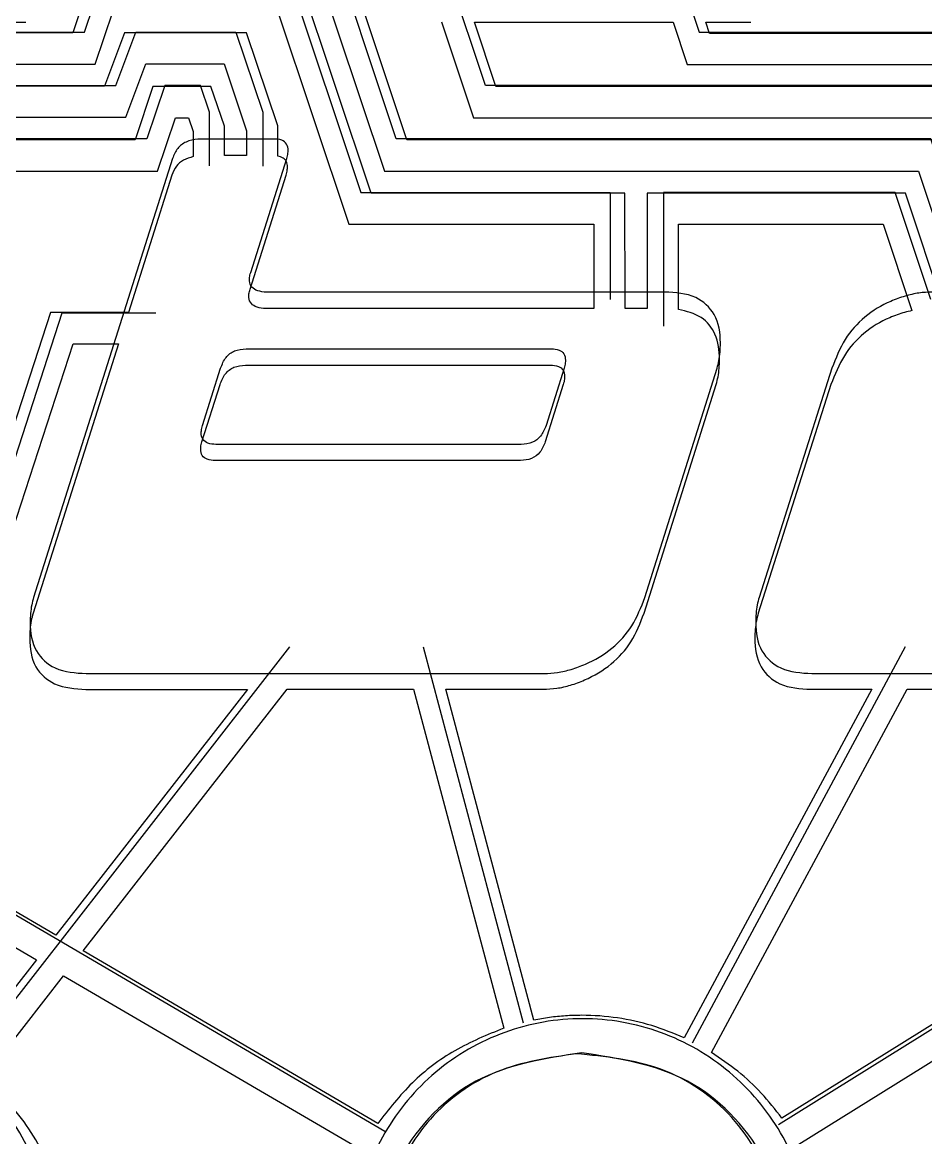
# Model space of a CAD drawing. Extents: x 1 to 406, y -9689 to -9382.
# Drawn here: x 120.62 to 136.03, y -9448.29 to -9429.27 of the extents above; entities that cross this region are included whole.
import ezdxf

# ---------------------------------------------------------------- set-up
doc = ezdxf.new("R2010")
doc.units = 0
doc.layers.get('0').update_dxf_attribs({"linetype": 'CONTINUOUS'})

msp = doc.modelspace()

# ---------------------------------------------------------------- linework, layer by layer
at = {"color": 7}
for points in [[(148.492299, -9434.16628), (147.528277, -9431.278427), (141.982272, -9431.278427), (141.376366, -9433.096747), (136.898687, -9433.096747), (136.292178, -9431.276016), (127.180065, -9431.276016), (125.965842, -9427.635148), (121.843871, -9427.635148), (122.251425, -9426.342548)], [(148.423987, -9434.450292), (147.36053, -9431.260581), (142.194124, -9431.259669), (141.586499, -9433.082589), (136.724133, -9433.083501), (136.116508, -9431.259464), (126.999857, -9431.259464), (125.784152, -9427.612804), (121.507252, -9427.618547)], [(121.676267, -9428.168175), (125.580593, -9428.168175), (126.79723, -9431.809641), (135.907531, -9431.809641), (136.515851, -9433.629774), (141.758599, -9433.629774), (142.365107, -9431.809641), (147.145439, -9431.809641), (147.978034, -9434.302599)], [(134.044597, -9428.168175), (134.692706, -9428.168175), (134.998371, -9429.079746), (139.314474, -9429.079746), (138.620545, -9431.280905), (138.11291, -9431.280905), (137.507004, -9429.460171), (132.343235, -9429.460171), (132.279329, -9429.268452), (133.048617, -9429.268452)], [(110.134052, -9428.524469), (110.141163, -9429.445037), (117.731414, -9429.436148), (118.034998, -9430.347813), (122.213615, -9430.347813), (122.55549, -9429.436148), (124.264862, -9429.43612), (124.720863, -9430.803618), (124.720681, -9431.720448)], [(118.346737, -9428.524469), (118.642623, -9429.436134), (121.681659, -9429.436134), (121.985699, -9428.524469), (125.176623, -9428.524469), (126.392232, -9432.171129), (130.647206, -9432.171129), (130.648117, -9433.995435)], [(147.684426, -9434.468395), (146.922371, -9432.181626), (142.590589, -9432.181626), (141.934041, -9434.149466), (136.339805, -9434.149466), (135.683858, -9432.181626), (131.27732, -9432.181626), (131.27732, -9434.149466), (130.901116, -9434.149466), (130.898646, -9432.183435), (126.57169, -9432.183435), (125.356864, -9428.541966), (121.784126, -9428.541966), (121.480869, -9429.451129), (118.828749, -9429.451129), (118.769062, -9429.268452), (120.679626, -9429.268452)], [(154.653851, -9434.450292), (154.198018, -9433.082795), (148.87982, -9433.082863), (147.968155, -9430.34691), (141.586499, -9430.347822), (140.978874, -9432.171152), (137.332214, -9432.171152), (136.722765, -9430.347822), (128.519147, -9430.347799), (127.911376, -9428.524082)], [(131.861767, -9428.524469), (132.165807, -9429.436134), (137.332214, -9429.436134), (137.939838, -9431.259464), (138.851504, -9431.259464)], [(115.474917, -9429.268968), (118.209637, -9429.268968), (118.44175, -9429.982792), (121.863765, -9429.982792), (122.16943, -9429.073029), (124.974085, -9429.073029), (126.188913, -9432.714496), (130.36816, -9432.714496), (130.36816, -9434.149981), (124.732928, -9434.149981)], [(124.977104, -9431.552723), (124.977104, -9431.03484), (124.445954, -9429.446823), (122.362964, -9429.446823), (122.021727, -9430.355984), (118.22049, -9430.355984), (117.915427, -9429.446823), (110.40279, -9429.458275), (110.401555, -9429.269573), (110.419644, -9429.269573)], [(127.769695, -9429.26297), (128.314711, -9430.896808), (136.513438, -9430.896808), (137.124169, -9432.715733), (141.150282, -9432.715733), (141.758599, -9430.894999), (147.753759, -9430.894999), (148.66533, -9433.626703), (153.979219, -9433.626703), (154.154059, -9434.148808), (148.752748, -9434.148808)], [(141.533117, -9429.26785), (141.590995, -9429.26785), (141.83155, -9429.988907), (148.360267, -9429.988907), (149.271838, -9432.720611), (154.587539, -9432.720611), (155.064426, -9434.149466), (154.714145, -9434.149466), (154.362057, -9433.096815), (149.048168, -9433.096815), (148.136594, -9430.364509), (141.376366, -9430.364509), (140.767444, -9432.185244), (137.507004, -9432.185244), (136.896276, -9430.364509), (128.697546, -9430.364509), (128.330988, -9429.268452), (131.720447, -9429.268452), (131.961002, -9429.988305), (137.124169, -9429.988305), (137.730075, -9431.809039), (138.576536, -9431.809039)], [(109.874041, -9429.990015), (117.53258, -9429.976155), (117.835834, -9430.887726), (122.388273, -9430.887726), (122.730112, -9429.976155), (124.063106, -9429.976155), (124.443531, -9431.120444), (124.443531, -9431.543071), (124.067326, -9431.543071), (124.067326, -9431.043274), (123.837022, -9430.363815), (122.848278, -9430.363815), (122.545033, -9431.275423), (117.61217, -9431.275423), (117.308916, -9430.363852), (107.205651, -9430.363852)], [(123.811199, -9431.715889), (123.811254, -9430.80344), (123.657237, -9430.347608), (123.049156, -9430.34764), (122.745572, -9431.259273), (117.427373, -9431.259273), (117.123333, -9430.347836), (107.399057, -9430.347836), (107.095017, -9431.259501), (103.866355, -9431.259501), (94.787538, -9431.259501), (93.72408, -9434.450101), (89.624213, -9434.451012)], [(89.728414, -9434.994063), (93.920925, -9434.994063), (94.985031, -9431.808382), (103.867439, -9431.808382), (107.285232, -9431.808382), (107.590295, -9430.899218), (116.926081, -9430.899218), (117.229335, -9431.808382), (122.927868, -9431.808382), (123.231125, -9430.899218), (123.456604, -9430.899218), (123.534379, -9431.131334), (123.534379, -9431.560592)], [(124.91459, -9431.259606), (123.615467, -9431.259606)], [(124.91459, -9431.259606), (123.615467, -9431.259606)], [(124.91459, -9431.259606), (123.615467, -9431.259606)], [(123.182427, -9431.590085), (120.812097, -9439.077135)], [(123.182427, -9431.590085), (120.812097, -9439.077135)], [(123.182427, -9431.590085), (120.812097, -9439.077135)], [(124.515737, -9433.538769), (125.131111, -9431.590085)], [(124.515737, -9433.538769), (125.131111, -9431.590085)], [(124.515737, -9433.538769), (125.131111, -9431.590085)], [(123.172643, -9431.875301), (122.429278, -9434.220552), (121.100503, -9434.220552), (119.619802, -9438.773593), (118.876434, -9438.773593), (120.238972, -9434.470148)], [(124.505631, -9433.819597), (125.120582, -9431.874066)], [(136.116508, -9433.99446), (135.508883, -9432.171129), (131.558183, -9432.171129), (131.558183, -9434.450292)], [(131.810276, -9432.711569), (135.301023, -9432.711569), (135.792381, -9434.186242)], [(131.810276, -9434.166348), (131.810276, -9432.711569)], [(131.581141, -9433.869248), (124.743653, -9433.869248)], [(131.581141, -9433.869248), (124.743653, -9433.869248)], [(131.581141, -9433.869248), (124.743653, -9433.869248)], [(118.339038, -9438.780847), (119.820494, -9438.780847), (121.30195, -9434.222522), (122.897364, -9434.222522)], [(121.703397, -9440.64626), (124.461024, -9440.64626), (121.191539, -9444.837567), (117.618199, -9442.746134), (118.708227, -9439.302415), (120.006856, -9439.302415), (121.485752, -9434.751785)], [(121.485752, -9434.751785), (122.260467, -9434.751785), (120.803882, -9439.34944)], [(124.435966, -9434.837892), (129.643853, -9434.837892)], [(124.435966, -9434.837892), (129.643853, -9434.837892)], [(124.435966, -9434.837892), (129.643853, -9434.837892)], [(123.695238, -9436.148411), (124.002925, -9435.168371)], [(123.695238, -9436.148411), (124.002925, -9435.168371)], [(123.695238, -9436.148411), (124.002925, -9435.168371)], [(124.425454, -9435.117168), (129.630824, -9435.117168)], [(129.860373, -9435.168371), (129.552687, -9436.148411), (129.552687, -9436.148411)], [(129.860373, -9435.168371), (129.552687, -9436.148411), (129.552687, -9436.148411)], [(129.860373, -9435.168371), (129.552687, -9436.148411), (129.552687, -9436.148411)], [(131.239267, -9439.077135), (132.470015, -9435.168371)], [(131.239267, -9439.077135), (132.470015, -9435.168371)], [(131.239267, -9439.077135), (132.470015, -9435.168371)], [(134.429384, -9435.168371), (133.18724, -9439.077135)], [(134.429384, -9435.168371), (133.18724, -9439.077135)], [(134.429384, -9435.168371), (133.18724, -9439.077135)], [(123.685118, -9436.425443), (123.992591, -9435.44695)], [(129.847268, -9435.44695), (129.539794, -9436.425443)], [(131.225471, -9439.348205), (132.455373, -9435.445082)], [(134.413566, -9435.445684), (133.17221, -9439.348807)], [(129.131041, -9436.467493), (123.923154, -9436.467493)], [(129.131041, -9436.467493), (123.923154, -9436.467493)], [(129.131041, -9436.467493), (123.923154, -9436.467493)], [(129.11837, -9436.74377), (123.913001, -9436.74377)], [(146.837991, -9439.781514), (133.518522, -9448.075346)], [(125.176527, -9439.920429), (119.59349, -9447.086262)], [(127.45569, -9439.920429), (129.16049, -9446.333227)], [(135.679315, -9439.920429), (132.044665, -9446.681593)], [(121.712367, -9440.376258), (129.518499, -9440.376258)], [(121.712367, -9440.376258), (129.518499, -9440.376258)], [(121.712367, -9440.376258), (129.518499, -9440.376258)], [(134.087509, -9440.376258), (139.295396, -9440.376258)], [(134.087509, -9440.376258), (139.295396, -9440.376258)], [(134.087509, -9440.376258), (139.295396, -9440.376258)], [(126.683284, -9448.049201), (121.656369, -9445.10769), (125.136865, -9440.645084)], [(125.136865, -9440.645084), (127.294015, -9440.645084), (128.832594, -9446.42501)], [(129.345053, -9446.286887), (127.843247, -9440.645025), (129.505422, -9440.645025)], [(134.071727, -9440.645627), (135.107496, -9440.645627), (131.908548, -9446.58954)], [(132.376996, -9446.841624), (135.712195, -9440.645701)], [(135.712195, -9440.645701), (138.74414, -9440.645701), (140.109086, -9443.893482), (133.574942, -9447.957576)], [(116.824042, -9442.335284), (126.803275, -9448.180261)], [(117.32881, -9443.192317), (120.861155, -9445.260237), (119.557099, -9446.93266)], [(133.862522, -9448.406129), (140.318894, -9444.390264)], [(119.974905, -9447.263044), (121.325985, -9445.53154)], [(121.325985, -9445.53154), (126.414997, -9448.50862)]]:
    msp.add_lwpolyline(points, dxfattribs=at)
at = {"color": 1}
for points in [[(148.423986, -9434.45029), (147.360529, -9431.260579), (142.194122, -9431.259667), (141.586498, -9433.082587), (136.724132, -9433.083499), (136.116507, -9431.259462), (126.999856, -9431.259462), (125.78415, -9427.612802), (121.507251, -9427.618545)], [(110.134051, -9428.524467), (110.141162, -9429.445034), (117.731412, -9429.436146), (118.034997, -9430.347811), (122.213614, -9430.347811), (122.555488, -9429.436146), (124.26486, -9429.436118), (124.720862, -9430.803616), (124.720679, -9431.720446)], [(118.346736, -9428.524467), (118.642622, -9429.436132), (121.681657, -9429.436132), (121.985698, -9428.524467), (125.176621, -9428.524467), (126.392231, -9432.171127), (130.647204, -9432.171127), (130.648116, -9433.995433)], [(154.653849, -9434.45029), (154.198017, -9433.082792), (148.879818, -9433.082861), (147.968153, -9430.346908), (141.586498, -9430.34782), (140.978873, -9432.17115), (137.332212, -9432.17115), (136.722764, -9430.34782), (128.519146, -9430.347797), (127.911375, -9428.524079)], [(131.861766, -9428.524467), (132.165806, -9429.436132), (137.332212, -9429.436132), (137.939837, -9431.259462), (138.851502, -9431.259462)], [(123.811198, -9431.715887), (123.811252, -9430.803438), (123.657236, -9430.347605), (123.049155, -9430.347637), (122.74557, -9431.259271), (117.427372, -9431.259271), (117.123332, -9430.347833), (107.399056, -9430.347833), (107.095015, -9431.259499), (103.866353, -9431.259499), (94.787536, -9431.259499), (93.724079, -9434.450099), (89.624212, -9434.45101)], [(124.91459, -9431.259606), (123.615467, -9431.259606)], [(123.182427, -9431.590085), (120.812097, -9439.077135)], [(124.515737, -9433.538769), (125.131111, -9431.590085)], [(136.116507, -9433.994457), (135.508882, -9432.171127), (131.558181, -9432.171127), (131.558181, -9434.45029)], [(131.581141, -9433.869248), (124.743653, -9433.869248)], [(118.339037, -9438.780845), (119.820493, -9438.780845), (121.301949, -9434.22252), (122.897363, -9434.22252)], [(124.435966, -9434.837892), (129.643853, -9434.837892)], [(123.695238, -9436.148411), (124.002925, -9435.168371)], [(129.860373, -9435.168371), (129.552687, -9436.148411), (129.552687, -9436.148411)], [(131.239267, -9439.077135), (132.470015, -9435.168371)], [(134.429384, -9435.168371), (133.18724, -9439.077135)], [(129.131041, -9436.467493), (123.923154, -9436.467493)], [(146.837989, -9439.781512), (133.518521, -9448.075344)], [(125.176525, -9439.920427), (119.593488, -9447.08626)], [(127.455688, -9439.920427), (129.160488, -9446.333225)], [(135.679313, -9439.920427), (132.044664, -9446.68159)], [(121.712367, -9440.376258), (129.518499, -9440.376258)], [(134.087509, -9440.376258), (139.295396, -9440.376258)], [(116.824041, -9442.335282), (126.803273, -9448.180258)]]:
    msp.add_lwpolyline(points, dxfattribs=at)
at = {"color": 5}
for points in [[(148.423986, -9434.45029), (147.360529, -9431.260579), (142.194122, -9431.259667), (141.586498, -9433.082587), (136.724132, -9433.083499), (136.116507, -9431.259462), (126.999856, -9431.259462), (125.78415, -9427.612802), (121.507251, -9427.618545)], [(110.134051, -9428.524467), (110.141162, -9429.445034), (117.731412, -9429.436146), (118.034997, -9430.347811), (122.213614, -9430.347811), (122.555488, -9429.436146), (124.26486, -9429.436118), (124.720862, -9430.803616), (124.720679, -9431.720446)], [(118.346736, -9428.524467), (118.642622, -9429.436132), (121.681657, -9429.436132), (121.985698, -9428.524467), (125.176621, -9428.524467), (126.392231, -9432.171127), (130.647204, -9432.171127), (130.648116, -9433.995433)], [(154.653849, -9434.45029), (154.198017, -9433.082792), (148.879818, -9433.082861), (147.968153, -9430.346908), (141.586498, -9430.34782), (140.978873, -9432.17115), (137.332212, -9432.17115), (136.722764, -9430.34782), (128.519146, -9430.347797), (127.911375, -9428.524079)], [(131.861766, -9428.524467), (132.165806, -9429.436132), (137.332212, -9429.436132), (137.939837, -9431.259462), (138.851502, -9431.259462)], [(123.811198, -9431.715887), (123.811252, -9430.803438), (123.657236, -9430.347605), (123.049155, -9430.347637), (122.74557, -9431.259271), (117.427372, -9431.259271), (117.123332, -9430.347833), (107.399056, -9430.347833), (107.095015, -9431.259499), (103.866353, -9431.259499), (94.787536, -9431.259499), (93.724079, -9434.450099), (89.624212, -9434.45101)], [(136.116507, -9433.994457), (135.508882, -9432.171127), (131.558181, -9432.171127), (131.558181, -9434.45029)], [(118.339037, -9438.780845), (119.820493, -9438.780845), (121.301949, -9434.22252), (122.897363, -9434.22252)], [(146.837989, -9439.781512), (133.518521, -9448.075344)], [(125.176525, -9439.920427), (119.593488, -9447.08626)], [(127.455688, -9439.920427), (129.160488, -9446.333225)], [(135.679313, -9439.920427), (132.044664, -9446.68159)], [(116.824041, -9442.335282), (126.803273, -9448.180258)]]:
    msp.add_lwpolyline(points, dxfattribs=at)
at = {"color": 7}
for points in [[(131.581141, -9433.869248)], [(131.581141, -9433.869248)], [(131.581141, -9433.869248)], [(124.42547, -9435.117168)], [(130.068511, -9446.861555)], [(130.162573, -9446.844035)]]:
    msp.add_lwpolyline(points, close=True, dxfattribs=at)
at = {"color": 1}
msp.add_lwpolyline([(131.581141, -9433.869248)], close=True, dxfattribs=at)
at = {"color": 7}
for points, knots in [([(174.678519, -9433.072518), (174.069414, -9439.032811), (172.85992, -9450.868098), (163.476223, -9466.508611), (149.736904, -9478.136922), (132.723344, -9484.30419), (114.670038, -9484.30419), (97.680307, -9478.136922), (83.845844, -9466.508611), (74.815656, -9450.868098), (71.662767, -9433.072518), (74.815656, -9415.276938), (83.845844, -9399.636425), (97.680307, -9388.008114), (114.670038, -9381.840845), (132.723344, -9381.840845), (149.736904, -9388.008114), (163.476223, -9399.636425), (172.85992, -9415.276938), (174.069414, -9427.112224), (174.678519, -9433.072518)], [0, 0, 0, 0, 17.790147, 35.32569, 53.115837, 70.905984, 88.441526, 106.231673, 124.021821, 141.557363, 159.34751, 177.137657, 194.6732, 212.463347, 230.253494, 247.789036, 265.579184, 283.369331, 300.904873, 318.69502, 318.69502, 318.69502, 318.69502]), ([(164.714158, -9437.122752), (164.223994, -9441.919167), (163.250681, -9451.443353), (155.699357, -9464.029712), (144.642942, -9473.387339), (130.951654, -9478.350313), (116.423654, -9478.350313), (102.751541, -9473.387339), (91.618562, -9464.029712), (84.351717, -9451.443353), (81.814499, -9437.122752), (84.351717, -9422.802151), (91.618562, -9410.215792), (102.751541, -9400.858165), (116.423654, -9395.895191), (130.951654, -9395.895191), (144.642942, -9400.858165), (155.699357, -9410.215792), (163.250681, -9422.802151), (164.223994, -9432.326337), (164.714158, -9437.122752)], [0, 0, 0, 0, 14.316229, 28.427571, 42.743801, 57.06003, 71.171372, 85.487601, 99.803831, 113.915172, 128.231402, 142.547631, 156.658973, 170.975202, 185.291432, 199.402773, 213.719003, 228.035232, 242.146574, 256.462803, 256.462803, 256.462803, 256.462803]), ([(123.615467, -9431.259606), (123.54698, -9431.271319), (123.418323, -9431.29332), (123.255022, -9431.414332), (123.207001, -9431.530591), (123.182427, -9431.590085)], [0, 0, 0, 0, 0.206686, 0.388265, 0.578571, 0.578571, 0.578571, 0.578571]), ([(123.615467, -9431.259606), (123.54698, -9431.271319), (123.418323, -9431.29332), (123.255022, -9431.414332), (123.207001, -9431.530591), (123.182427, -9431.590085)], [0, 0, 0, 0, 0.206686, 0.388265, 0.578571, 0.578571, 0.578571, 0.578571]), ([(123.615467, -9431.259606), (123.54698, -9431.271319), (123.418323, -9431.29332), (123.255022, -9431.414332), (123.207001, -9431.530591), (123.182427, -9431.590085)], [0, 0, 0, 0, 0.206686, 0.388265, 0.578571, 0.578571, 0.578571, 0.578571]), ([(125.131111, -9431.590085), (125.135679, -9431.574982), (125.144709, -9431.545125), (125.152085, -9431.499107), (125.156337, -9431.432045), (125.141015, -9431.340861), (125.040498, -9431.265184), (124.960175, -9431.261626), (124.91459, -9431.259606)], [0, 0, 0, 0, 0.047309, 0.093521, 0.139175, 0.250038, 0.352671, 0.487353, 0.487353, 0.487353, 0.487353]), ([(125.131111, -9431.590085), (125.135679, -9431.574982), (125.144709, -9431.545125), (125.152085, -9431.499107), (125.156337, -9431.432045), (125.141015, -9431.340861), (125.040498, -9431.265184), (124.960175, -9431.261626), (124.91459, -9431.259606)], [0, 0, 0, 0, 0.047309, 0.093521, 0.139175, 0.250038, 0.352671, 0.487353, 0.487353, 0.487353, 0.487353]), ([(125.131111, -9431.590085), (125.135679, -9431.574982), (125.144709, -9431.545125), (125.152085, -9431.499107), (125.156337, -9431.432045), (125.141015, -9431.340861), (125.040498, -9431.265184), (124.960175, -9431.261626), (124.91459, -9431.259606)], [0, 0, 0, 0, 0.047309, 0.093521, 0.139175, 0.250038, 0.352671, 0.487353, 0.487353, 0.487353, 0.487353]), ([(123.534379, -9431.560592), (123.478, -9431.576286), (123.369887, -9431.606382), (123.236027, -9431.719661), (123.194168, -9431.822447), (123.172643, -9431.875301)], [0, 0, 0, 0, 0.174315, 0.334265, 0.503577, 0.503577, 0.503577, 0.503577]), ([(125.120582, -9431.874066), (125.125115, -9431.858897), (125.134084, -9431.828882), (125.141131, -9431.78284), (125.144921, -9431.721622), (125.133914, -9431.645789), (125.06829, -9431.574621), (125.009057, -9431.560397), (124.977104, -9431.552723)], [0, 0, 0, 0, 0.047457, 0.0939, 0.139193, 0.231999, 0.314676, 0.411515, 0.411515, 0.411515, 0.411515]), ([(124.743653, -9433.869248), (124.695695, -9433.86262), (124.610813, -9433.850888), (124.508757, -9433.769043), (124.490051, -9433.679335), (124.495006, -9433.617847), (124.502918, -9433.579639), (124.51126, -9433.553043), (124.515737, -9433.538769)], [0, 0, 0, 0, 0.143417, 0.253838, 0.367465, 0.400483, 0.439222, 0.484096, 0.484096, 0.484096, 0.484096]), ([(124.743653, -9433.869248), (124.695695, -9433.86262), (124.610813, -9433.850888), (124.508757, -9433.769043), (124.490051, -9433.679335), (124.495006, -9433.617847), (124.502918, -9433.579639), (124.51126, -9433.553043), (124.515737, -9433.538769)], [0, 0, 0, 0, 0.143417, 0.253838, 0.367465, 0.400483, 0.439222, 0.484096, 0.484096, 0.484096, 0.484096]), ([(124.743653, -9433.869248), (124.695695, -9433.86262), (124.610813, -9433.850888), (124.508757, -9433.769043), (124.490051, -9433.679335), (124.495006, -9433.617847), (124.502918, -9433.579639), (124.51126, -9433.553043), (124.515737, -9433.538769)], [0, 0, 0, 0, 0.143417, 0.253838, 0.367465, 0.400483, 0.439222, 0.484096, 0.484096, 0.484096, 0.484096]), ([(124.732928, -9434.149981), (124.685021, -9434.143355), (124.60027, -9434.131633), (124.498583, -9434.049974), (124.479698, -9433.960513), (124.484944, -9433.89905), (124.493053, -9433.860702), (124.501248, -9433.833922), (124.505631, -9433.819597)], [0, 0, 0, 0, 0.143244, 0.253406, 0.36649, 0.39967, 0.438748, 0.483689, 0.483689, 0.483689, 0.483689]), ([(132.470015, -9435.168371), (132.481576, -9435.125539), (132.505794, -9435.035811), (132.522993, -9434.890119), (132.533881, -9434.625733), (132.483868, -9434.248363), (132.091318, -9433.897456), (131.763333, -9433.879321), (131.581141, -9433.869248)], [0, 0, 0, 0, 0.132975, 0.278566, 0.438233, 0.930734, 1.358224, 1.892437, 1.892437, 1.892437, 1.892437]), ([(132.470015, -9435.168371), (132.481576, -9435.125539), (132.505794, -9435.035811), (132.522993, -9434.890119), (132.533881, -9434.625733), (132.483868, -9434.248363), (132.091318, -9433.897456), (131.763333, -9433.879321), (131.581141, -9433.869248)], [0, 0, 0, 0, 0.132975, 0.278566, 0.438233, 0.930734, 1.358224, 1.892437, 1.892437, 1.892437, 1.892437]), ([(132.470015, -9435.168371), (132.481576, -9435.125539), (132.505794, -9435.035811), (132.522993, -9434.890119), (132.533881, -9434.625733), (132.483868, -9434.248363), (132.091318, -9433.897456), (131.763333, -9433.879321), (131.581141, -9433.869248)], [0, 0, 0, 0, 0.132975, 0.278566, 0.438233, 0.930734, 1.358224, 1.892437, 1.892437, 1.892437, 1.892437]), ([(136.138756, -9433.869248), (136.063335, -9433.872861), (135.907367, -9433.880332), (135.670142, -9433.937887), (135.349977, -9434.051924), (134.977943, -9434.274458), (134.623775, -9434.6719), (134.495632, -9434.999175), (134.429384, -9435.168371)], [0, 0, 0, 0, 0.22608, 0.467523, 0.728668, 1.244632, 1.750631, 2.29221, 2.29221, 2.29221, 2.29221]), ([(136.138756, -9433.869248), (136.063335, -9433.872861), (135.907367, -9433.880332), (135.670142, -9433.937887), (135.349977, -9434.051924), (134.977943, -9434.274458), (134.623775, -9434.6719), (134.495632, -9434.999175), (134.429384, -9435.168371)], [0, 0, 0, 0, 0.22608, 0.467523, 0.728668, 1.244632, 1.750631, 2.29221, 2.29221, 2.29221, 2.29221]), ([(136.138756, -9433.869248), (136.063335, -9433.872861), (135.907367, -9433.880332), (135.670142, -9433.937887), (135.349977, -9434.051924), (134.977943, -9434.274458), (134.623775, -9434.6719), (134.495632, -9434.999175), (134.429384, -9435.168371)], [0, 0, 0, 0, 0.22608, 0.467523, 0.728668, 1.244632, 1.750631, 2.29221, 2.29221, 2.29221, 2.29221]), ([(132.455373, -9435.445082), (132.466898, -9435.40233), (132.491043, -9435.312766), (132.508093, -9435.167415), (132.518032, -9434.922707), (132.479425, -9434.595679), (132.207913, -9434.258397), (131.948083, -9434.198249), (131.810276, -9434.166348)], [0, 0, 0, 0, 0.132702, 0.278, 0.437432, 0.869247, 1.235694, 1.649541, 1.649541, 1.649541, 1.649541]), ([(135.792381, -9434.186242), (135.751326, -9434.196102), (135.667593, -9434.21621), (135.542088, -9434.257232), (135.297852, -9434.351049), (134.962196, -9434.55312), (134.607973, -9434.94968), (134.479807, -9435.276678), (134.413566, -9435.445684)], [0, 0, 0, 0, 0.126626, 0.258254, 0.395728, 0.911392, 1.417107, 1.958084, 1.958084, 1.958084, 1.958084]), ([(124.002925, -9435.168371), (124.028441, -9435.103624), (124.076433, -9434.981842), (124.240726, -9434.854638), (124.368991, -9434.843637), (124.435966, -9434.837892)], [0, 0, 0, 0, 0.206127, 0.387706, 0.586129, 0.586129, 0.586129, 0.586129]), ([(124.002925, -9435.168371), (124.028441, -9435.103624), (124.076433, -9434.981842), (124.240726, -9434.854638), (124.368991, -9434.843637), (124.435966, -9434.837892)], [0, 0, 0, 0, 0.206127, 0.387706, 0.586129, 0.586129, 0.586129, 0.586129]), ([(124.002925, -9435.168371), (124.028441, -9435.103624), (124.076433, -9434.981842), (124.240726, -9434.854638), (124.368991, -9434.843637), (124.435966, -9434.837892)], [0, 0, 0, 0, 0.206127, 0.387706, 0.586129, 0.586129, 0.586129, 0.586129]), ([(129.643853, -9434.837892), (129.689438, -9434.839911), (129.769761, -9434.84347), (129.870277, -9434.919146), (129.885599, -9435.01033), (129.881347, -9435.077392), (129.873972, -9435.123411), (129.864942, -9435.153267), (129.860373, -9435.168371)], [0, 0, 0, 0, 0.134682, 0.237315, 0.348178, 0.393832, 0.440044, 0.487353, 0.487353, 0.487353, 0.487353]), ([(129.643853, -9434.837892), (129.689438, -9434.839911), (129.769761, -9434.84347), (129.870277, -9434.919146), (129.885599, -9435.01033), (129.881347, -9435.077392), (129.873972, -9435.123411), (129.864942, -9435.153267), (129.860373, -9435.168371)], [0, 0, 0, 0, 0.134682, 0.237315, 0.348178, 0.393832, 0.440044, 0.487353, 0.487353, 0.487353, 0.487353]), ([(129.643853, -9434.837892), (129.689438, -9434.839911), (129.769761, -9434.84347), (129.870277, -9434.919146), (129.885599, -9435.01033), (129.881347, -9435.077392), (129.873972, -9435.123411), (129.864942, -9435.153267), (129.860373, -9435.168371)], [0, 0, 0, 0, 0.134682, 0.237315, 0.348178, 0.393832, 0.440044, 0.487353, 0.487353, 0.487353, 0.487353]), ([(123.992591, -9435.44695), (124.018113, -9435.382319), (124.066129, -9435.260723), (124.230389, -9435.133859), (124.358541, -9435.122894), (124.42547, -9435.117168)], [0, 0, 0, 0, 0.205803, 0.387199, 0.585497, 0.585497, 0.585497, 0.585497]), ([(129.630824, -9435.117168), (129.676381, -9435.119164), (129.756612, -9435.12268), (129.857189, -9435.197886), (129.872698, -9435.288899), (129.86823, -9435.355838), (129.860568, -9435.401823), (129.851738, -9435.431783), (129.847268, -9435.44695)], [0, 0, 0, 0, 0.134634, 0.237101, 0.347617, 0.393209, 0.439459, 0.486877, 0.486877, 0.486877, 0.486877]), ([(123.923154, -9436.467493), (123.875572, -9436.46553), (123.792333, -9436.462096), (123.686945, -9436.387686), (123.669827, -9436.297319), (123.674368, -9436.233444), (123.682008, -9436.191316), (123.690709, -9436.163097), (123.695238, -9436.148411)], [0, 0, 0, 0, 0.140936, 0.246548, 0.357721, 0.397055, 0.439525, 0.485615, 0.485615, 0.485615, 0.485615]), ([(123.923154, -9436.467493), (123.875572, -9436.46553), (123.792333, -9436.462096), (123.686945, -9436.387686), (123.669827, -9436.297319), (123.674368, -9436.233444), (123.682008, -9436.191316), (123.690709, -9436.163097), (123.695238, -9436.148411)], [0, 0, 0, 0, 0.140936, 0.246548, 0.357721, 0.397055, 0.439525, 0.485615, 0.485615, 0.485615, 0.485615]), ([(123.923154, -9436.467493), (123.875572, -9436.46553), (123.792333, -9436.462096), (123.686945, -9436.387686), (123.669827, -9436.297319), (123.674368, -9436.233444), (123.682008, -9436.191316), (123.690709, -9436.163097), (123.695238, -9436.148411)], [0, 0, 0, 0, 0.140936, 0.246548, 0.357721, 0.397055, 0.439525, 0.485615, 0.485615, 0.485615, 0.485615]), ([(129.552687, -9436.148411), (129.527329, -9436.210934), (129.479615, -9436.32858), (129.320071, -9436.451178), (129.195818, -9436.461903), (129.131041, -9436.467493)], [0, 0, 0, 0, 0.19992, 0.376176, 0.568143, 0.568143, 0.568143, 0.568143]), ([(129.552687, -9436.148411), (129.527329, -9436.210934), (129.479615, -9436.32858), (129.320071, -9436.451178), (129.195818, -9436.461903), (129.131041, -9436.467493)], [0, 0, 0, 0, 0.19992, 0.376176, 0.568143, 0.568143, 0.568143, 0.568143]), ([(129.552687, -9436.148411), (129.527329, -9436.210934), (129.479615, -9436.32858), (129.320071, -9436.451178), (129.195818, -9436.461903), (129.131041, -9436.467493)], [0, 0, 0, 0, 0.19992, 0.376176, 0.568143, 0.568143, 0.568143, 0.568143]), ([(123.913001, -9436.74377), (123.865494, -9436.741843), (123.78246, -9436.738474), (123.677157, -9436.664409), (123.660295, -9436.574137), (123.664588, -9436.510268), (123.671859, -9436.468069), (123.680592, -9436.439991), (123.685118, -9436.425443)], [0, 0, 0, 0, 0.140744, 0.245991, 0.356784, 0.396498, 0.43898, 0.484664, 0.484664, 0.484664, 0.484664]), ([(129.539794, -9436.425443), (129.514443, -9436.487869), (129.46674, -9436.605337), (129.307213, -9436.727557), (129.183096, -9436.738213), (129.11837, -9436.74377)], [0, 0, 0, 0, 0.199625, 0.37564, 0.567465, 0.567465, 0.567465, 0.567465]), ([(120.812097, -9439.077135), (120.800536, -9439.119966), (120.776315, -9439.209693), (120.75913, -9439.35539), (120.74814, -9439.619836), (120.799469, -9439.998635), (121.19736, -9440.348426), (121.528186, -9440.366304), (121.712367, -9440.376258)], [0, 0, 0, 0, 0.132975, 0.278566, 0.438233, 0.931005, 1.361305, 1.901747, 1.901747, 1.901747, 1.901747]), ([(120.812097, -9439.077135), (120.800536, -9439.119966), (120.776315, -9439.209693), (120.75913, -9439.35539), (120.74814, -9439.619836), (120.799469, -9439.998635), (121.19736, -9440.348426), (121.528186, -9440.366304), (121.712367, -9440.376258)], [0, 0, 0, 0, 0.132975, 0.278566, 0.438233, 0.931005, 1.361305, 1.901747, 1.901747, 1.901747, 1.901747]), ([(120.812097, -9439.077135), (120.800536, -9439.119966), (120.776315, -9439.209693), (120.75913, -9439.35539), (120.74814, -9439.619836), (120.799469, -9439.998635), (121.19736, -9440.348426), (121.528186, -9440.366304), (121.712367, -9440.376258)], [0, 0, 0, 0, 0.132975, 0.278566, 0.438233, 0.931005, 1.361305, 1.901747, 1.901747, 1.901747, 1.901747]), ([(129.518499, -9440.376258), (129.595604, -9440.37271), (129.753255, -9440.365455), (129.990846, -9440.308591), (130.312032, -9440.189927), (130.687881, -9439.968462), (131.048063, -9439.571605), (131.174448, -9439.244763), (131.239267, -9439.077135)], [0, 0, 0, 0, 0.231129, 0.472573, 0.728959, 1.257293, 1.765809, 2.301197, 2.301197, 2.301197, 2.301197]), ([(129.518499, -9440.376258), (129.595604, -9440.37271), (129.753255, -9440.365455), (129.990846, -9440.308591), (130.312032, -9440.189927), (130.687881, -9439.968462), (131.048063, -9439.571605), (131.174448, -9439.244763), (131.239267, -9439.077135)], [0, 0, 0, 0, 0.231129, 0.472573, 0.728959, 1.257293, 1.765809, 2.301197, 2.301197, 2.301197, 2.301197]), ([(129.518499, -9440.376258), (129.595604, -9440.37271), (129.753255, -9440.365455), (129.990846, -9440.308591), (130.312032, -9440.189927), (130.687881, -9439.968462), (131.048063, -9439.571605), (131.174448, -9439.244763), (131.239267, -9439.077135)], [0, 0, 0, 0, 0.231129, 0.472573, 0.728959, 1.257293, 1.765809, 2.301197, 2.301197, 2.301197, 2.301197]), ([(133.18724, -9439.077135), (133.175678, -9439.119966), (133.151458, -9439.209693), (133.134273, -9439.35539), (133.123283, -9439.619836), (133.174612, -9439.998635), (133.572503, -9440.348426), (133.903329, -9440.366304), (134.087509, -9440.376258)], [0, 0, 0, 0, 0.132975, 0.278566, 0.438233, 0.931005, 1.361305, 1.901747, 1.901747, 1.901747, 1.901747]), ([(133.18724, -9439.077135), (133.175678, -9439.119966), (133.151458, -9439.209693), (133.134273, -9439.35539), (133.123283, -9439.619836), (133.174612, -9439.998635), (133.572503, -9440.348426), (133.903329, -9440.366304), (134.087509, -9440.376258)], [0, 0, 0, 0, 0.132975, 0.278566, 0.438233, 0.931005, 1.361305, 1.901747, 1.901747, 1.901747, 1.901747]), ([(133.18724, -9439.077135), (133.175678, -9439.119966), (133.151458, -9439.209693), (133.134273, -9439.35539), (133.123283, -9439.619836), (133.174612, -9439.998635), (133.572503, -9440.348426), (133.903329, -9440.366304), (134.087509, -9440.376258)], [0, 0, 0, 0, 0.132975, 0.278566, 0.438233, 0.931005, 1.361305, 1.901747, 1.901747, 1.901747, 1.901747]), ([(120.803882, -9439.34944), (120.792315, -9439.392195), (120.768081, -9439.481764), (120.750682, -9439.627189), (120.739567, -9439.891217), (120.791006, -9440.269538), (121.1888, -9440.618556), (121.519334, -9440.636351), (121.703397, -9440.64626)], [0, 0, 0, 0, 0.132763, 0.278125, 0.43751, 0.92953, 1.35935, 1.899483, 1.899483, 1.899483, 1.899483]), ([(129.505422, -9440.645025), (129.582466, -9440.641519), (129.739969, -9440.634352), (129.977447, -9440.577832), (130.298295, -9440.458962), (130.674014, -9440.238077), (131.034242, -9439.841948), (131.160653, -9439.515563), (131.225471, -9439.348205)], [0, 0, 0, 0, 0.230947, 0.472133, 0.728364, 1.256351, 1.764368, 2.299, 2.299, 2.299, 2.299]), ([(133.17221, -9439.348807), (133.160683, -9439.391553), (133.136536, -9439.481105), (133.119505, -9439.62655), (133.108613, -9439.890538), (133.159756, -9440.268763), (133.55727, -9440.61794), (133.887704, -9440.635723), (134.071727, -9440.645627)], [0, 0, 0, 0, 0.1327, 0.277998, 0.437429, 0.929364, 1.358986, 1.898971, 1.898971, 1.898971, 1.898971]), ([(121.09419, -9450.156183), (120.987204, -9450.842375), (120.776404, -9452.194407), (119.226731, -9453.682851), (117.205188, -9454.234484), (115.162642, -9453.682556), (113.674735, -9452.195563), (113.186752, -9450.380544), (113.46956, -9448.797939), (114.158625, -9447.603048), (115.215063, -9446.715356), (116.512273, -9446.24441), (117.89073, -9446.244423), (119.189788, -9446.715317), (120.238846, -9447.603191), (120.955332, -9448.797412), (121.047682, -9449.701088), (121.09419, -9450.156183)], [0, 0, 0, 0, 2.035249, 4.010133, 6.045381, 8.08063, 10.055514, 12.090762, 13.449118, 14.788034, 16.14639, 17.504746, 18.843661, 20.202017, 21.560373, 22.899289, 24.257645, 24.257645, 24.257645, 24.257645]), ([(121.09419, -9450.156183), (120.987204, -9450.842375), (120.776404, -9452.194407), (119.226731, -9453.682851), (117.205188, -9454.234484), (115.162642, -9453.682556), (113.674735, -9452.195563), (113.186752, -9450.380544), (113.46956, -9448.797939), (114.158625, -9447.603048), (115.215063, -9446.715356), (116.512273, -9446.24441), (117.89073, -9446.244423), (119.189788, -9446.715317), (120.238846, -9447.603191), (120.955332, -9448.797412), (121.047682, -9449.701088), (121.09419, -9450.156183)], [0, 0, 0, 0, 2.035249, 4.010133, 6.045381, 8.08063, 10.055514, 12.090762, 13.449118, 14.788034, 16.14639, 17.504746, 18.843661, 20.202017, 21.560373, 22.899289, 24.257645, 24.257645, 24.257645, 24.257645]), ([(134.069336, -9450.156183), (134.022828, -9450.611278), (133.930478, -9451.514954), (133.213992, -9452.709176), (132.164934, -9453.597048), (130.865874, -9454.067946), (129.487425, -9454.067946), (128.190185, -9453.597048), (127.133863, -9452.709176), (126.444368, -9451.514954), (126.203631, -9450.156183), (126.444368, -9448.797412), (127.133863, -9447.603191), (128.190185, -9446.715318), (129.487425, -9446.24442), (130.865874, -9446.24442), (132.164934, -9446.715318), (133.213992, -9447.603191), (133.930478, -9448.797412), (134.022828, -9449.701088), (134.069336, -9450.156183)], [0, 0, 0, 0, 1.358356, 2.697272, 4.055627, 5.413983, 6.752899, 8.111255, 9.469611, 10.808527, 12.166882, 13.525238, 14.864154, 16.22251, 17.580866, 18.919781, 20.278137, 21.636493, 22.975409, 24.333765, 24.333765, 24.333765, 24.333765]), ([(134.069336, -9450.156183), (134.022828, -9450.611278), (133.930478, -9451.514954), (133.213992, -9452.709176), (132.164934, -9453.597048), (130.865874, -9454.067946), (129.487425, -9454.067946), (128.190185, -9453.597048), (127.133863, -9452.709176), (126.444368, -9451.514954), (126.203631, -9450.156183), (126.444368, -9448.797412), (127.133863, -9447.603191), (128.190185, -9446.715318), (129.487425, -9446.24442), (130.865874, -9446.24442), (132.164934, -9446.715318), (133.213992, -9447.603191), (133.930478, -9448.797412), (134.022828, -9449.701088), (134.069336, -9450.156183)], [0, 0, 0, 0, 1.358356, 2.697272, 4.055627, 5.413983, 6.752899, 8.111255, 9.469611, 10.808527, 12.166882, 13.525238, 14.864154, 16.22251, 17.580866, 18.919781, 20.278137, 21.636493, 22.975409, 24.333765, 24.333765, 24.333765, 24.333765]), ([(131.908548, -9446.58954), (131.726707, -9446.514798), (131.360137, -9446.364128), (130.770743, -9446.236931), (130.274295, -9446.199002), (129.886132, -9446.212508), (129.612896, -9446.238916), (129.434013, -9446.270955), (129.345053, -9446.286887)], [0, 0, 0, 0, 0.588849, 1.187055, 1.799918, 2.077576, 2.351549, 2.622583, 2.622583, 2.622583, 2.622583]), ([(128.832594, -9446.42501), (128.548242, -9446.541193), (127.982578, -9446.772317), (127.244303, -9447.331689), (126.870211, -9447.810133), (126.683284, -9448.049201)], [0, 0, 0, 0, 0.919097, 1.828367, 2.736472, 2.736472, 2.736472, 2.736472]), ([(117.19497, -9446.844035), (117.825103, -9446.941651), (119.065587, -9447.13382), (120.431957, -9448.555053), (120.935459, -9450.40926), (120.431969, -9452.282764), (119.065464, -9453.64687), (117.195025, -9454.149924), (115.32461, -9453.646911), (113.958382, -9452.282671), (113.45517, -9450.40926), (113.958397, -9448.555144), (115.324494, -9447.13379), (116.564877, -9446.941642), (117.19497, -9446.844035)], [0, 0, 0, 0, 1.868634, 3.678607, 5.545587, 7.412474, 9.222221, 11.090775, 12.959189, 14.768727, 16.635572, 18.50251, 20.312276, 22.180765, 22.180765, 22.180765, 22.180765]), ([(130.162573, -9446.844035), (130.792879, -9446.941684), (132.033781, -9447.13393), (133.401241, -9448.554694), (133.905817, -9450.40926), (133.401256, -9452.283127), (132.033651, -9453.646731), (130.162864, -9454.149953), (128.292209, -9453.646916), (126.925991, -9452.28267), (126.422775, -9450.409261), (126.926004, -9448.555143), (128.292101, -9447.133792), (129.532482, -9446.941643), (130.162573, -9446.844035)], [0, 0, 0, 0, 1.869245, 3.680038, 5.54718, 7.414229, 9.224796, 11.093961, 12.96237, 14.771909, 16.638754, 18.505693, 20.31546, 22.183943, 22.183943, 22.183943, 22.183943]), ([(130.068511, -9446.861555), (129.605836, -9446.928781), (128.680352, -9447.063252), (127.49152, -9447.910849), (127.055672, -9448.737836), (126.83772, -9449.151383)], [0, 0, 0, 0, 1.389631, 2.77966, 4.170049, 4.170049, 4.170049, 4.170049]), ([(133.502779, -9449.187622), (133.274885, -9448.749723), (132.819838, -9447.875349), (131.541638, -9447.004344), (130.560019, -9446.909197), (130.068511, -9446.861555)], [0, 0, 0, 0, 1.4666, 2.928434, 4.394433, 4.394433, 4.394433, 4.394433]), ([(133.574942, -9447.957576), (133.46197, -9447.813551), (133.236142, -9447.525652), (132.832304, -9447.149534), (132.528915, -9446.944362), (132.376996, -9446.841624)], [0, 0, 0, 0, 0.548635, 1.096704, 1.6464, 1.6464, 1.6464, 1.6464]), ([(120.821366, -9452.535937), (120.934274, -9452.320784), (121.161873, -9451.887082), (121.3567, -9451.165389), (121.44182, -9450.260751), (121.284355, -9449.208835), (120.791221, -9448.106904), (120.246026, -9447.543313), (119.974905, -9447.263044)], [0, 0, 0, 0, 0.727149, 1.465779, 2.225232, 3.440475, 4.615648, 5.778155, 5.778155, 5.778155, 5.778155])]:
    msp.add_open_spline(points, degree=3, knots=knots, dxfattribs=at)
at = {"color": 1}
for points, knots in [([(123.615467, -9431.259606), (123.54698, -9431.271319), (123.418323, -9431.29332), (123.255022, -9431.414332), (123.207001, -9431.530591), (123.182427, -9431.590085)], [0, 0, 0, 0, 0.206686, 0.388265, 0.578571, 0.578571, 0.578571, 0.578571]), ([(125.131111, -9431.590085), (125.135679, -9431.574982), (125.144709, -9431.545125), (125.152085, -9431.499107), (125.156337, -9431.432045), (125.141015, -9431.340861), (125.040498, -9431.265184), (124.960175, -9431.261626), (124.91459, -9431.259606)], [0, 0, 0, 0, 0.047309, 0.093521, 0.139175, 0.250038, 0.352671, 0.487353, 0.487353, 0.487353, 0.487353]), ([(124.743653, -9433.869248), (124.695695, -9433.86262), (124.610813, -9433.850888), (124.508757, -9433.769043), (124.490051, -9433.679335), (124.495006, -9433.617847), (124.502918, -9433.579639), (124.51126, -9433.553043), (124.515737, -9433.538769)], [0, 0, 0, 0, 0.143417, 0.253838, 0.367465, 0.400483, 0.439222, 0.484096, 0.484096, 0.484096, 0.484096]), ([(132.470015, -9435.168371), (132.481576, -9435.125539), (132.505794, -9435.035811), (132.522993, -9434.890119), (132.533881, -9434.625733), (132.483868, -9434.248363), (132.091318, -9433.897456), (131.763333, -9433.879321), (131.581141, -9433.869248)], [0, 0, 0, 0, 0.132975, 0.278566, 0.438233, 0.930734, 1.358224, 1.892437, 1.892437, 1.892437, 1.892437]), ([(136.138756, -9433.869248), (136.063335, -9433.872861), (135.907367, -9433.880332), (135.670142, -9433.937887), (135.349977, -9434.051924), (134.977943, -9434.274458), (134.623775, -9434.6719), (134.495632, -9434.999175), (134.429384, -9435.168371)], [0, 0, 0, 0, 0.22608, 0.467523, 0.728668, 1.244632, 1.750631, 2.29221, 2.29221, 2.29221, 2.29221]), ([(124.002925, -9435.168371), (124.028441, -9435.103624), (124.076433, -9434.981842), (124.240726, -9434.854638), (124.368991, -9434.843637), (124.435966, -9434.837892)], [0, 0, 0, 0, 0.206127, 0.387706, 0.586129, 0.586129, 0.586129, 0.586129]), ([(129.643853, -9434.837892), (129.689438, -9434.839911), (129.769761, -9434.84347), (129.870277, -9434.919146), (129.885599, -9435.01033), (129.881347, -9435.077392), (129.873972, -9435.123411), (129.864942, -9435.153267), (129.860373, -9435.168371)], [0, 0, 0, 0, 0.134682, 0.237315, 0.348178, 0.393832, 0.440044, 0.487353, 0.487353, 0.487353, 0.487353]), ([(123.923154, -9436.467493), (123.875572, -9436.46553), (123.792333, -9436.462096), (123.686945, -9436.387686), (123.669827, -9436.297319), (123.674368, -9436.233444), (123.682008, -9436.191316), (123.690709, -9436.163097), (123.695238, -9436.148411)], [0, 0, 0, 0, 0.140936, 0.246548, 0.357721, 0.397055, 0.439525, 0.485615, 0.485615, 0.485615, 0.485615]), ([(129.552687, -9436.148411), (129.527329, -9436.210934), (129.479615, -9436.32858), (129.320071, -9436.451178), (129.195818, -9436.461903), (129.131041, -9436.467493)], [0, 0, 0, 0, 0.19992, 0.376176, 0.568143, 0.568143, 0.568143, 0.568143]), ([(120.812097, -9439.077135), (120.800536, -9439.119966), (120.776315, -9439.209693), (120.75913, -9439.35539), (120.74814, -9439.619836), (120.799469, -9439.998635), (121.19736, -9440.348426), (121.528186, -9440.366304), (121.712367, -9440.376258)], [0, 0, 0, 0, 0.132975, 0.278566, 0.438233, 0.931005, 1.361305, 1.901747, 1.901747, 1.901747, 1.901747]), ([(129.518499, -9440.376258), (129.595604, -9440.37271), (129.753255, -9440.365455), (129.990846, -9440.308591), (130.312032, -9440.189927), (130.687881, -9439.968462), (131.048063, -9439.571605), (131.174448, -9439.244763), (131.239267, -9439.077135)], [0, 0, 0, 0, 0.231129, 0.472573, 0.728959, 1.257293, 1.765809, 2.301197, 2.301197, 2.301197, 2.301197]), ([(133.18724, -9439.077135), (133.175678, -9439.119966), (133.151458, -9439.209693), (133.134273, -9439.35539), (133.123283, -9439.619836), (133.174612, -9439.998635), (133.572503, -9440.348426), (133.903329, -9440.366304), (134.087509, -9440.376258)], [0, 0, 0, 0, 0.132975, 0.278566, 0.438233, 0.931005, 1.361305, 1.901747, 1.901747, 1.901747, 1.901747]), ([(121.09419, -9450.156183), (120.987204, -9450.842375), (120.776404, -9452.194407), (119.226731, -9453.682851), (117.205188, -9454.234484), (115.162642, -9453.682556), (113.674735, -9452.195563), (113.186752, -9450.380544), (113.46956, -9448.797939), (114.158625, -9447.603048), (115.215063, -9446.715356), (116.512273, -9446.24441), (117.89073, -9446.244423), (119.189788, -9446.715317), (120.238846, -9447.603191), (120.955332, -9448.797412), (121.047682, -9449.701088), (121.09419, -9450.156183)], [0, 0, 0, 0, 2.035249, 4.010133, 6.045381, 8.08063, 10.055514, 12.090762, 13.449118, 14.788034, 16.14639, 17.504746, 18.843661, 20.202017, 21.560373, 22.899289, 24.257645, 24.257645, 24.257645, 24.257645]), ([(134.069336, -9450.156183), (134.022828, -9450.611278), (133.930478, -9451.514954), (133.213992, -9452.709176), (132.164934, -9453.597048), (130.865874, -9454.067946), (129.487425, -9454.067946), (128.190185, -9453.597048), (127.133863, -9452.709176), (126.444368, -9451.514954), (126.203631, -9450.156183), (126.444368, -9448.797412), (127.133863, -9447.603191), (128.190185, -9446.715318), (129.487425, -9446.24442), (130.865874, -9446.24442), (132.164934, -9446.715318), (133.213992, -9447.603191), (133.930478, -9448.797412), (134.022828, -9449.701088), (134.069336, -9450.156183)], [0, 0, 0, 0, 1.358356, 2.697272, 4.055627, 5.413983, 6.752899, 8.111255, 9.469611, 10.808527, 12.166882, 13.525238, 14.864154, 16.22251, 17.580866, 18.919781, 20.278137, 21.636493, 22.975409, 24.333765, 24.333765, 24.333765, 24.333765])]:
    msp.add_open_spline(points, degree=3, knots=knots, dxfattribs=at)
at = {"color": 5}
for points, knots in [([(121.09419, -9450.156183), (120.987204, -9450.842375), (120.776404, -9452.194407), (119.226731, -9453.682851), (117.205188, -9454.234484), (115.162642, -9453.682556), (113.674735, -9452.195563), (113.186752, -9450.380544), (113.46956, -9448.797939), (114.158625, -9447.603048), (115.215063, -9446.715356), (116.512273, -9446.24441), (117.89073, -9446.244423), (119.189788, -9446.715317), (120.238846, -9447.603191), (120.955332, -9448.797412), (121.047682, -9449.701088), (121.09419, -9450.156183)], [0, 0, 0, 0, 2.035249, 4.010133, 6.045381, 8.08063, 10.055514, 12.090762, 13.449118, 14.788034, 16.14639, 17.504746, 18.843661, 20.202017, 21.560373, 22.899289, 24.257645, 24.257645, 24.257645, 24.257645]), ([(134.069336, -9450.156183), (134.022828, -9450.611278), (133.930478, -9451.514954), (133.213992, -9452.709176), (132.164934, -9453.597048), (130.865874, -9454.067946), (129.487425, -9454.067946), (128.190185, -9453.597048), (127.133863, -9452.709176), (126.444368, -9451.514954), (126.203631, -9450.156183), (126.444368, -9448.797412), (127.133863, -9447.603191), (128.190185, -9446.715318), (129.487425, -9446.24442), (130.865874, -9446.24442), (132.164934, -9446.715318), (133.213992, -9447.603191), (133.930478, -9448.797412), (134.022828, -9449.701088), (134.069336, -9450.156183)], [0, 0, 0, 0, 1.358356, 2.697272, 4.055627, 5.413983, 6.752899, 8.111255, 9.469611, 10.808527, 12.166882, 13.525238, 14.864154, 16.22251, 17.580866, 18.919781, 20.278137, 21.636493, 22.975409, 24.333765, 24.333765, 24.333765, 24.333765])]:
    msp.add_open_spline(points, degree=3, knots=knots, dxfattribs=at)

doc.saveas('drawing.dxf')
